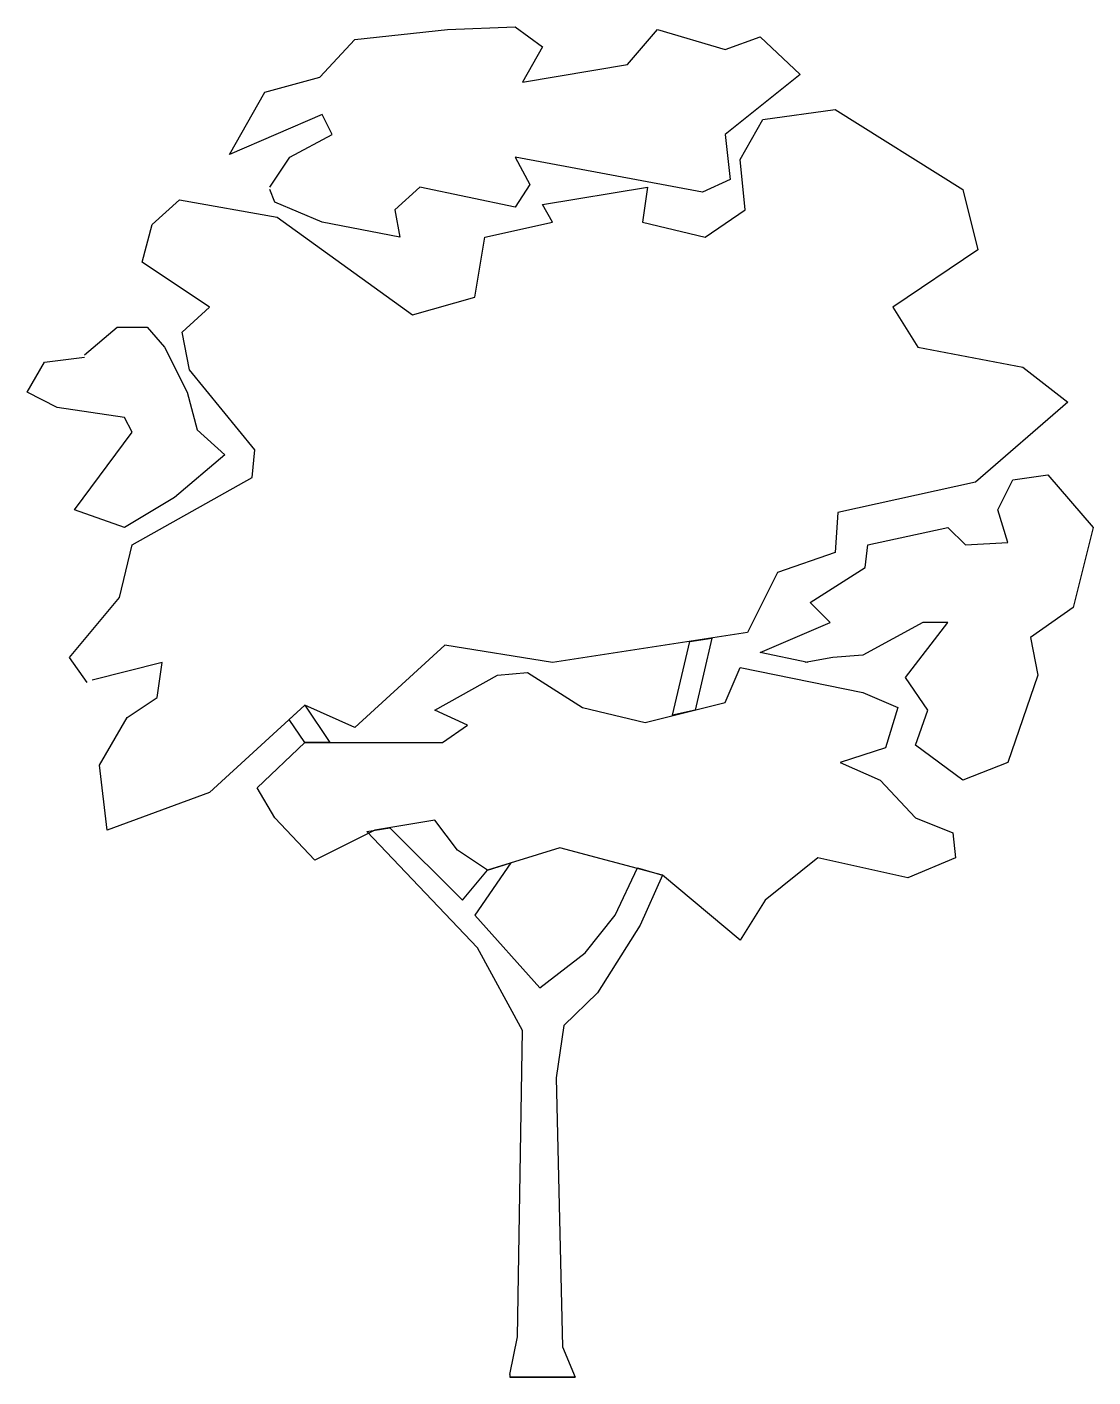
# Model space of a CAD drawing. Header units: metres. Extents: x -3.9 to 4.7, y 0 to 10.9.
import ezdxf

# ---------------------------------------------------------------- set-up
doc = ezdxf.new("R2010")
doc.units = ezdxf.units.M
doc.header["$LTSCALE"] = 0.2

msp = doc.modelspace()

# ---------------------------------------------------------------- linework, layer by layer
at = {"linetype": 'Continuous'}
for p, q in [((1.317, 5.361), (1.456, 5.957)), ((1.456, 5.957), (1.636, 5.985)), ((1.636, 5.985), (1.5, 5.401)), ((1.5, 5.401), (1.317, 5.361))]:
    msp.add_line(p, q, dxfattribs=at)
for p, q in [((0, 0.02), (0, 0)), ((0, 0), (0.527, 0))]:
    msp.add_line(p, q)
at = {"linetype": 'Continuous', "flags": 128}
for points in [[(-1.945, 9.637), (-1.783, 9.88), (-1.439, 10.062), (-1.52, 10.224), (-2.27, 9.9), (-1.986, 10.407), (-1.54, 10.528), (-1.256, 10.832), (-0.507, 10.913), (0.041, 10.934), (0.263, 10.772), (0.101, 10.488), (0.952, 10.63), (1.196, 10.913), (1.743, 10.751), (2.026, 10.853), (2.351, 10.549), (1.743, 10.062), (1.783, 9.698), (1.56, 9.596), (0.041, 9.88), (0.162, 9.657), (0.041, 9.475), (-0.73, 9.637), (-0.932, 9.454), (-0.892, 9.231), (-1.52, 9.353), (-1.905, 9.515), (-1.945, 9.617)], [(-3.425, 5.624), (-3.567, 5.827), (-3.161, 6.313), (-3.06, 6.739), (-2.087, 7.286), (-2.067, 7.509), (-2.594, 8.157), (-2.655, 8.461), (-2.432, 8.664), (-2.979, 9.029), (-2.898, 9.333), (-2.675, 9.535), (-1.885, 9.394), (-0.79, 8.603), (-0.284, 8.745), (-0.203, 9.231), (0.345, 9.353), (0.263, 9.495), (1.115, 9.637), (1.074, 9.353), (1.581, 9.231), (1.905, 9.454), (1.864, 9.86), (2.047, 10.184), (2.634, 10.265), (3.668, 9.617), (3.79, 9.13), (3.101, 8.664), (3.303, 8.34), (4.154, 8.178), (4.519, 7.894), (3.769, 7.246), (2.655, 7.002), (2.634, 6.678), (2.168, 6.516), (1.925, 6.03), (0.345, 5.786), (-0.527, 5.928), (-1.256, 5.26), (-1.662, 5.442), (-2.432, 4.733), (-3.263, 4.429), (-3.323, 4.956), (-3.101, 5.341), (-2.857, 5.503), (-2.817, 5.786), (-3.384, 5.645)], [(-3.445, 8.279), (-3.182, 8.502), (-2.938, 8.502), (-2.797, 8.34), (-2.614, 7.975), (-2.533, 7.671), (-2.31, 7.468), (-2.716, 7.124), (-3.121, 6.881), (-3.526, 7.023), (-3.06, 7.651), (-3.121, 7.772), (-3.668, 7.853), (-3.911, 7.975), (-3.769, 8.218), (-3.445, 8.259)], [(2.412, 5.786), (2.026, 5.867), (2.594, 6.111), (2.432, 6.273), (2.878, 6.556), (2.898, 6.739), (3.546, 6.881), (3.688, 6.739), (4.033, 6.759), (3.952, 7.023), (4.073, 7.266), (4.357, 7.306), (4.722, 6.881), (4.56, 6.232), (4.215, 5.989), (4.276, 5.685), (4.033, 4.976), (3.668, 4.834), (3.283, 5.118), (3.384, 5.401), (3.202, 5.665), (3.546, 6.111), (3.344, 6.111), (2.857, 5.847), (2.614, 5.827), (2.391, 5.786)], [(0, 0.02), (0.061, 0.324), (0.101, 2.807), (-0.263, 3.476), (-1.16, 4.418), (-0.973, 4.449), (-0.385, 3.861), (-0.182, 4.104), (0.006, 4.163), (-0.284, 3.74), (0.243, 3.152), (0.608, 3.436), (0.851, 3.74), (1.034, 4.125), (1.236, 4.064), (1.054, 3.659), (0.709, 3.111), (0.436, 2.848), (0.375, 2.422), (0.426, 0.243), (0.527, 0), (0, 0)]]:
    msp.add_lwpolyline(points, dxfattribs=at)
for points in [[(-1.662, 5.138), (-0.547, 5.138), (-0.345, 5.28), (-0.608, 5.401), (-0.101, 5.685), (0.142, 5.705), (0.588, 5.422), (1.094, 5.3), (1.743, 5.462), (1.864, 5.746), (2.857, 5.543), (3.141, 5.422), (3.04, 5.097), (2.675, 4.976), (2.999, 4.834), (3.283, 4.53), (3.587, 4.408), (3.607, 4.206), (3.222, 4.044), (2.493, 4.206), (2.067, 3.861), (1.864, 3.537), (1.236, 4.064), (0.405, 4.287), (-0.182, 4.104), (-0.426, 4.267), (-0.608, 4.51), (-1.094, 4.429), (-1.581, 4.185), (-1.905, 4.53), (-2.047, 4.773)], [(-1.662, 5.138), (-1.787, 5.326), (-1.662, 5.442), (-1.459, 5.138)]]:
    msp.add_lwpolyline(points, close=True, dxfattribs=at)

doc.saveas('drawing.dxf')
